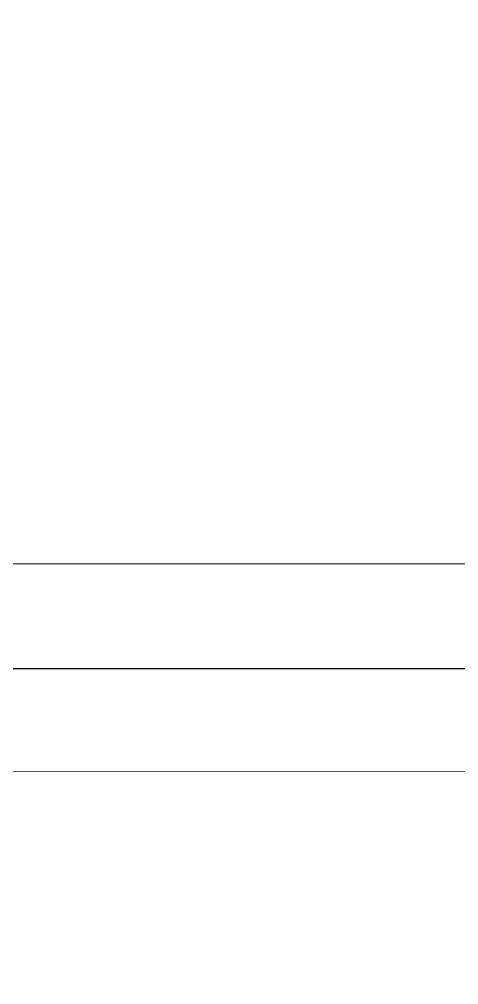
# Model space of a CAD drawing. Header units: inches. Extents: x 16065 to 240872, y 14603 to 37076.
# Drawn here: x 22624 to 22859, y 18639 to 19154 of the extents above; entities that cross this region are included whole.
import ezdxf

# ---------------------------------------------------------------- set-up
doc = ezdxf.new("R2010")
doc.units = ezdxf.units.IN
doc.header["$MEASUREMENT"] = 0
doc.linetypes.add('CENTER', pattern=[2, 1.25, -0.25, 0.25, -0.25])
doc.layers.add('PDF10_Geometry', color=7, linetype='Continuous')

# ---------------------------------------------------------------- blocks, each defined once
blk = doc.blocks.new('hhh')
at = {"linetype": 'CENTER'}
blk.add_line((217.30265, -17.13441), (224.11065, -17.13441), dxfattribs=at)
at = {"layer": 'PDF10_Geometry', "lineweight": 9}
for points in [[(217.30265, -17.08374), (217.13024, -17.09427), (217.30265, -17.08374), (218.3961, -17.08377)], [(217.13024, -17.16666), (217.13024, -17.17389), (217.30265, -17.18442), (220.46987, -17.18424)]]:
    blk.add_lwpolyline(points, dxfattribs=at)

msp = doc.modelspace()

# ---------------------------------------------------------------- linework, layer by layer
msp.add_open_spline([(19700.7453, 21216.29254), (20897.07389, 20708.05365), (22824.48941, 19850.93499), (26868.44058, 18287.01634), (30516.36333, 17530.31409), (35462.14712, 17530.31409), (39099.37122, 17545.28939), (41523.6453, 17530.19254)], degree=3, knots=[0, 0, 0, 0, 3.550687011, 7.088547091, 10.454405696, 13.763203424, 20.37636341, 20.37636341, 20.37636341, 20.37636341])

# ---------------------------------------------------------------- block references
at = {"xscale": 1100, "yscale": 1100, "zscale": 1100}
msp.add_blockref('hhh', (-216430.48081, 37655.95803), dxfattribs=at)

doc.saveas('drawing.dxf')
